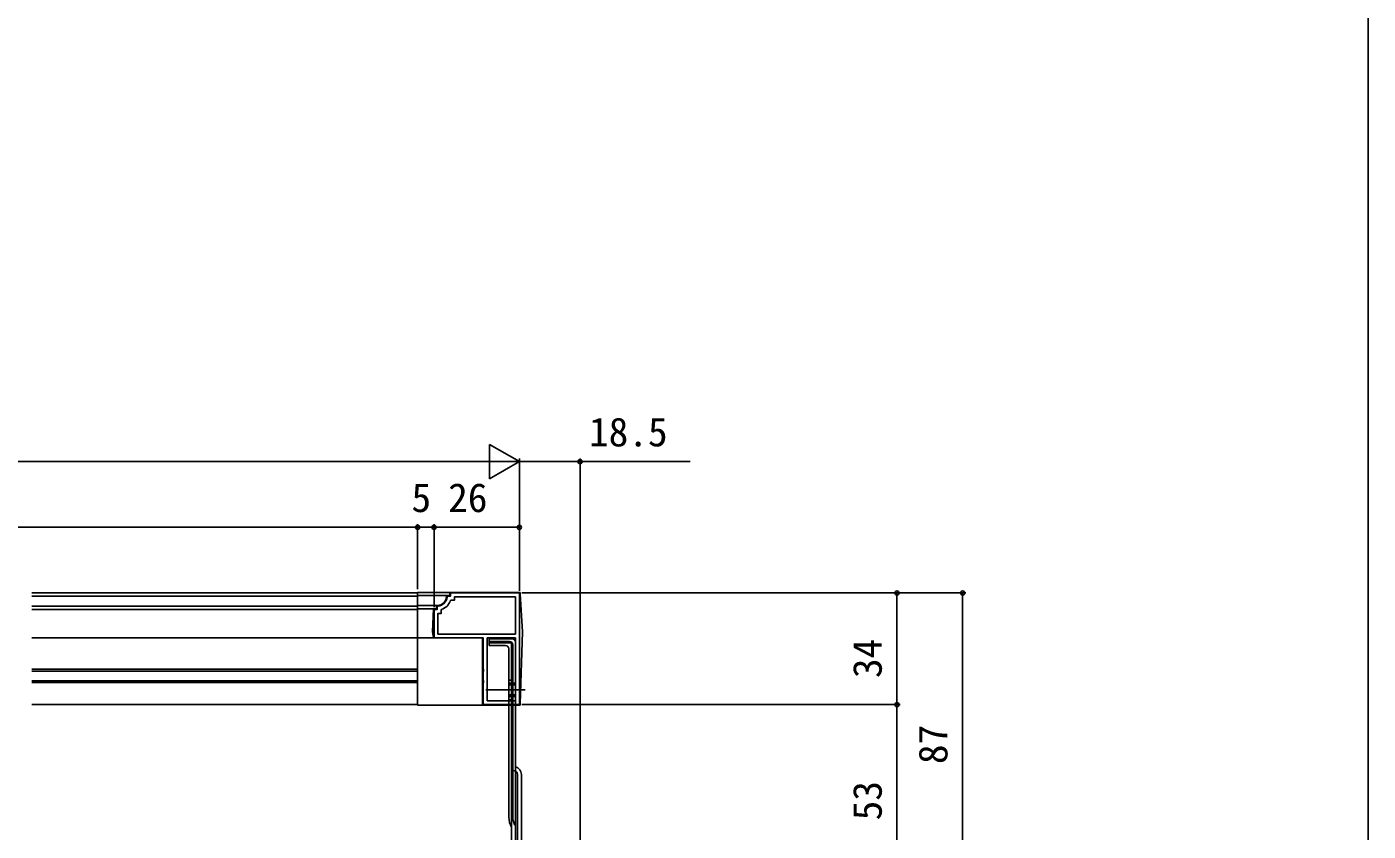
# Model space of a CAD drawing. Units: millimetres, scale not verified. Extents: x -525 to 525, y -783 to 778.
# Drawn here: x 116.5 to 525, y -359.3 to -114.4 of the extents above; entities that cross this region are included whole.
import ezdxf
from ezdxf.enums import TextEntityAlignment as Align

# ---------------------------------------------------------------- set-up
doc = ezdxf.new("R2010")
doc.units = ezdxf.units.MM
doc.header["$LTSCALE"] = 4
for name, color, linetype in [('0-2_YKK_11', 7, 'Continuous'), ('0-4_YKK_12', 2, 'Continuous'), ('0-5_YKK_13', 4, 'Continuous'), ('0-6_YKK_D', 6, 'Continuous'), ('0-7_YKK_ZWAK', 7, 'Continuous')]:
    doc.layers.add(name, color=color, linetype=linetype)
doc.styles.add('ＭＳ ゴシック', font='')
doc.styles.get('ＭＳ ゴシック').set_extended_font_data('MS Gothic')

msp = doc.modelspace()

# ---------------------------------------------------------------- linework, layer by layer
at = {"layer": '0-2_YKK_11'}
for points in [[(266.503, -286.798), (266.503, -320.798), (255.503, -320.798), (255.503, -314.257), (255.623, -314.073), (255.623, -313.523), (255.503, -313.34), (255.503, -310.757), (255.623, -310.573), (255.623, -310.023), (255.503, -309.84), (255.503, -300.498), (240.503, -300.498), (240.503, -291.798), (241.503, -291.798), (241.503, -291.085), (241.776, -290.786)], [(244.491, -288.071), (244.789, -287.798), (245.503, -287.798), (245.503, -286.798), (266.503, -286.798)], [(245.463, -289.198), (245.746, -288.998), (246.703, -288.998), (246.703, -287.998), (265.303, -287.998), (265.303, -299.298)], [(265.303, -299.298), (241.703, -299.298), (241.703, -292.998), (242.703, -292.998), (242.703, -292.041), (242.903, -291.758)]]:
    msp.add_lwpolyline(points, dxfattribs=at)
msp.add_lwpolyline([(256.703, -319.598), (256.703, -300.498), (265.303, -300.498), (265.303, -319.598)], close=True, dxfattribs=at)
for radius, start, end in [(3, 275.21541, 354.78349), (4.2, 289.46988, 340.52764)]:
    msp.add_arc((241.503, -287.798), radius, start, end, dxfattribs=at)
at = {"layer": '0-4_YKK_12'}
for p, q in [((118, -286.798), (235.503, -286.798)), ((118, -287.798), (235.503, -287.798)), ((118, -290.786), (235.503, -290.786)), ((118, -291.798), (235.503, -291.798)), ((118, -300.498), (235.503, -300.498)), ((118, -310.023), (235.503, -310.023)), ((118, -310.573), (235.503, -310.573)), ((118, -313.523), (235.503, -313.523)), ((118, -314.073), (235.503, -314.073)), ((118, -320.798), (235.503, -320.798))]:
    msp.add_line(p, q, dxfattribs=at)
at = {"layer": '0-5_YKK_13'}
for p, q in [((235.503, -320.998), (235.503, -286.598)), ((266.235, -286.598), (235.503, -286.598)), ((244.303, -287.798), (244.303, -287.598)), ((266.703, -286.598), (266.229, -286.598)), ((266.734, -287.065), (266.703, -286.598)), ((267.503, -298.598), (266.734, -287.065)), ((241.503, -290.598), (235.503, -290.598)), ((241.303, -291.598), (235.503, -291.598)), ((240.003, -298.598), (240.303, -291.598)), ((241.303, -291.598), (241.303, -290.598)), ((255.303, -300.498), (235.503, -300.498)), ((240.003, -298.598), (240.303, -300.498)), ((255.303, -300.498), (255.303, -320.998)), ((257.303, -300.802), (264.303, -300.802)), ((257.303, -300.802), (257.303, -302.802)), ((257.303, -301.602), (263.503, -301.602)), ((257.303, -302.002), (264.103, -302.002)), ((264.103, -302.002), (264.103, -378.399)), ((265.303, -301.802), (265.303, -378.399)), ((267.503, -298.598), (266.72, -320.516)), ((257.303, -302.802), (262.303, -302.802)), ((263.303, -303.802), (263.303, -355.105)), ((264.503, -302.602), (264.503, -355.105)), ((263.303, -313.299), (264.103, -313.299)), ((263.303, -319.299), (263.303, -313.299)), ((263.303, -314.299), (265.303, -314.299)), ((256.303, -316.299), (268.303, -316.299)), ((263.303, -314.799), (265.303, -314.799)), ((263.303, -317.799), (265.303, -317.799)), ((263.303, -318.299), (265.303, -318.299)), ((266.221, -320.998), (235.503, -320.998)), ((263.303, -319.299), (264.103, -319.299)), ((266.703, -320.998), (266.216, -320.998)), ((266.72, -320.516), (266.703, -320.998)), ((264.603, -340.799), (264.103, -340.799)), ((265.903, -370.599), (265.903, -342.099)), ((267.103, -370.599), (267.103, -342.099))]:
    msp.add_line(p, q, dxfattribs=at)
msp.add_lwpolyline([(245.303, -287.098), (245.303, -287.598), (235.503, -287.599)], dxfattribs=at)
for centre, radius, start, end in [((241.503, -287.798), 2.8, 270, 0), ((245.803, -287.098), 0.5, 90, 180), ((266.235, -287.098), 0.5, 3.81407, 90), ((263.503, -302.602), 1, 0.00001, 90), ((264.303, -301.802), 1, 0.00001, 90), ((262.303, -303.802), 1, 0.00001, 90), ((266.221, -320.498), 0.5, 270, 357.95459), ((264.603, -342.099), 1.3, 0, 90), ((264.603, -342.099), 2.5, 0, 73.7398), ((269.303, -355.105), 6, 180.00001, 209.92645), ((269.303, -355.105), 4.8, 180.00001, 210.45032)]:
    msp.add_arc(centre, radius, start, end, dxfattribs=at)
at = {"layer": '0-6_YKK_D'}
for p, q in [((266.503, -246.798), (257.41, -241.548)), ((257.41, -241.548), (257.41, -252.048)), ((-256, -246.798), (256.003, -246.798)), ((266.503, -246.798), (248.317, -246.798)), ((266.503, -246.798), (257.41, -252.048)), ((266.503, -273.798), (266.503, -245.798)), ((266.503, -286.098), (266.503, -245.798)), ((285, -434.799), (285, -245.798)), ((235.503, -266.798), (-235.5, -266.798)), ((235.503, -285.598), (235.503, -265.798)), ((235.503, -285.598), (235.503, -265.798)), ((240.503, -266.798), (235.503, -266.798)), ((240.503, -291.098), (240.503, -265.798)), ((240.503, -291.098), (240.503, -265.798)), ((266.503, -266.798), (240.503, -266.798)), ((266.503, -286.098), (266.503, -265.798)), ((267.203, -286.798), (382.5, -286.798)), ((267.203, -286.798), (402.5, -286.798)), ((381.5, -320.798), (381.5, -286.798)), ((401.5, -373.801), (401.5, -286.798)), ((267.203, -320.798), (382.5, -320.798)), ((267.203, -320.798), (382.5, -320.798)), ((381.5, -320.798), (381.5, -373.801))]:
    msp.add_line(p, q, dxfattribs=at)
msp.add_lwpolyline([(266.503, -246.798), (285, -246.798), (318.55, -246.798)], dxfattribs=at)
for centre in [(285, -246.798), (235.503, -266.798), (235.503, -266.798), (240.503, -266.798), (240.503, -266.798), (266.503, -266.798), (381.5, -286.798), (401.5, -286.798), (381.5, -320.798), (381.5, -320.798)]:
    msp.add_circle(centre, 0.637, dxfattribs=at)
at = {"layer": '0-7_YKK_ZWAK'}
msp.add_lwpolyline([(-525, -782.8), (525, -782.8), (525, 747.2)], dxfattribs=at)

# ---------------------------------------------------------------- texts
at = {"layer": '0-6_YKK_D', "style": 'ＭＳ ゴシック'}
for s, p in [('18.5', (287.709, -244.798)), ('5', (233.639, -264.798)), ('26', (244.81, -264.798))]:
    msp.add_text(s, height=8.798, dxfattribs=at).set_placement(p, align=Align.BOTTOM_LEFT)
for s, p in [('34', (379.5, -312.696)), ('87', (399.5, -338.89)), ('53', (379.5, -356.027))]:
    msp.add_text(s, height=8.798, rotation=90, dxfattribs=at).set_placement(p, align=Align.BOTTOM_LEFT)

doc.saveas('drawing.dxf')
